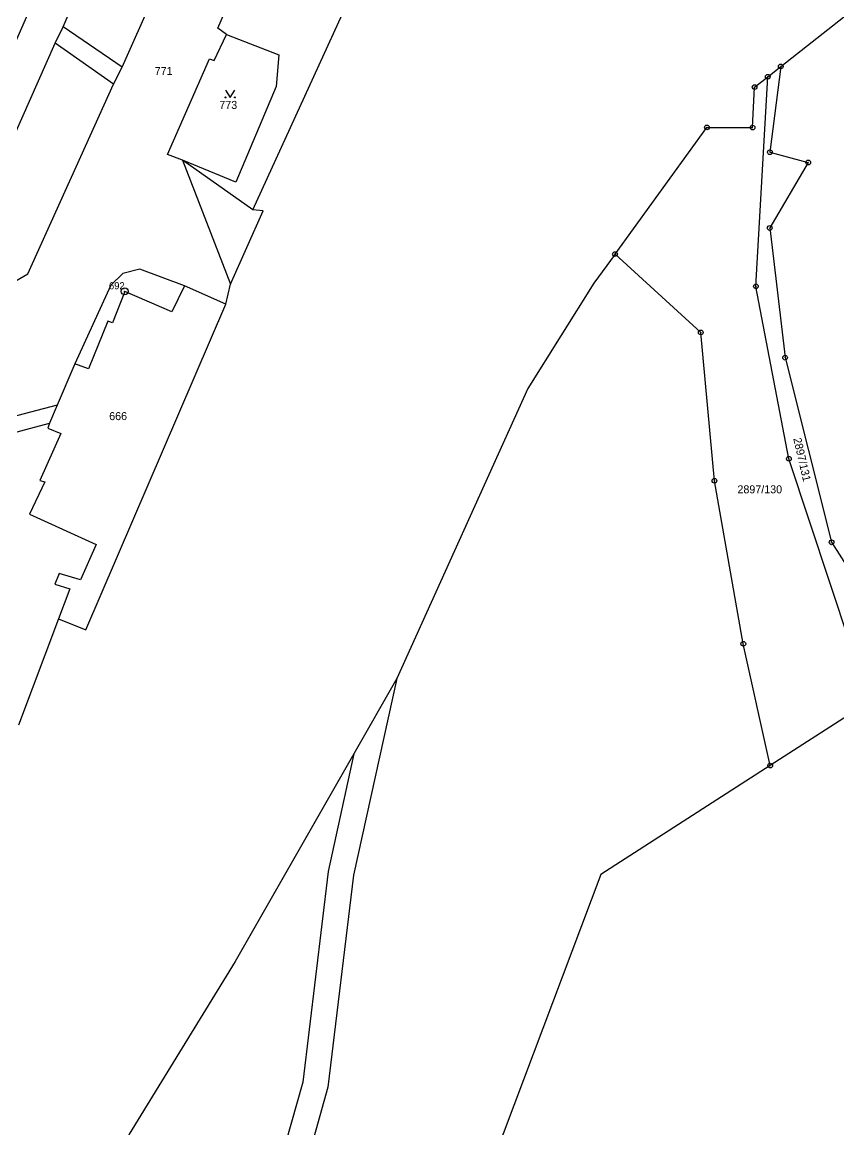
# Model space of a CAD drawing. Extents: x -784124 to -780570, y -980818 to -976926.
# Drawn here: x -781855.7 to -781682.3, y -980168.5 to -979933.2 of the extents above; entities that cross this region are included whole.
import ezdxf
from ezdxf.enums import TextEntityAlignment as Align

# ---------------------------------------------------------------- set-up
doc = ezdxf.new("R2010")
doc.units = 0
doc.header["$LTSCALE"] = 3.138375
doc.header["$MEASUREMENT"] = 0
for name, color, linetype in [('101', 1, 'CONTINUOUS'), ('1016', 1, 'CONTINUOUS'), ('105', 1, 'CONTINUOUS'), ('18', 1, 'CONTINUOUS'), ('21800', 1, 'CONTINUOUS'), ('21900', 1, 'CONTINUOUS'), ('21999', 1, 'CONTINUOUS'), ('314', 1, 'CONTINUOUS')]:
    doc.layers.add(name, color=color, linetype=linetype)

# ---------------------------------------------------------------- blocks, each defined once
blk = doc.blocks.new('3_14$2')
at = {"layer": '314', "color": 255, "linetype": 'Continuous'}
blk.add_lwpolyline([(-1, 1.5), (0, 0), (1, 1.5)], dxfattribs=at)
for centre in [(-1, 0), (1, 0)]:
    blk.add_circle(centre, 0.1, dxfattribs=at)
blk = doc.blocks.new('1_01$18')
at = {"layer": '101', "color": 3, "linetype": 'Continuous'}
for radius in [0.75, 0.03]:
    blk.add_circle((0, 0), radius, dxfattribs=at)
blk = doc.blocks.new('1_05$19')
at = {"layer": '105', "color": 3, "linetype": 'Continuous'}
for radius in [0.5, 0.0303]:
    blk.add_circle((0, 0), radius, dxfattribs=at)

msp = doc.modelspace()

# ---------------------------------------------------------------- linework, layer by layer
at = {"layer": '21800', "color": 255, "linetype": 'Continuous'}
for p, q in [((-781884.78, -980000.24), (-781834.67, -979886.54)), ((-781834.45, -979942.76), (-781819.97, -979910.33)), ((-781834.45, -979942.76), (-781846.96, -979934.21)), ((-781836.26, -979946.36), (-781848.66, -979937.7)), ((-781836.26, -979946.36), (-781834.45, -979942.76)), ((-781854.49, -979986.65), (-781836.26, -979946.36)), ((-781821.61, -979962.48), (-781811.47, -979988.88)), ((-781830.68, -979985.66), (-781834.29, -979986.56)), ((-781821.19, -979989.17), (-781830.68, -979985.66)), ((-781867.03, -979994.01), (-781854.49, -979986.65)), ((-781834.29, -979986.56), (-781836.88, -979989.05)), ((-781836.88, -979989.05), (-781844.47, -980005.74)), ((-781848.27, -980014.52), (-781883.58, -980023.89))]:
    msp.add_line(p, q, dxfattribs=at)
at = {"layer": '21900', "color": 3, "linetype": 'Continuous'}
for p, q in [((-781697.39, -979944.79), (-781694.64, -979942.62)), ((-781806.71, -979973.04), (-781821.61, -979962.48)), ((-781847.97, -980059.91), (-781856.44, -980082.49)), ((-781679.27, -980079.76), (-781696.86, -980091.08))]:
    msp.add_line(p, q, dxfattribs=at)
for points in [[(-781898.35, -980063.79), (-781900.7, -980062.83), (-781901, -980062.6), (-781903.8, -980061.41), (-781887.32, -980025.95), (-781871.56, -979989.32), (-781848.66, -979937.7), (-781846.96, -979934.21), (-781830.78, -979896.42), (-781827.28, -979888.46)], [(-781806.71, -979973.04), (-781784.64, -979924.72), (-781785.62, -979918.48), (-781788.33, -979910.62), (-781806.3, -979916.25)], [(-781812.26, -979935.85), (-781814.1, -979934.46), (-781806.3, -979916.25)], [(-781821.61, -979962.48), (-781824.79, -979961.32), (-781815.92, -979940.96), (-781814.91, -979941.38), (-781812.26, -979935.85)], [(-781812.26, -979935.85), (-781801.16, -979940.17), (-781801.78, -979946.9), (-781810.3, -979967.19), (-781821.61, -979962.48)], [(-781694.64, -979942.62), (-781696.95, -979960.82), (-781688.8, -979963.01), (-781696.96, -979976.92), (-781693.7, -980004.46), (-781683.84, -980043.68), (-781677.96, -980052.84), (-781674.3, -980066.76)], [(-781729.82, -979982.45), (-781710.31, -979955.55), (-781700.61, -979955.58), (-781700.18, -979946.99), (-781697.39, -979944.79)], [(-781674.3, -980066.76), (-781679.85, -980065.47), (-781692.91, -980025.93), (-781699.9, -979989.31), (-781697.39, -979944.79)], [(-781812.46, -979993.13), (-781811.47, -979988.88), (-781804.51, -979973.28), (-781806.71, -979973.04)], [(-781696.86, -980091.08), (-781702.58, -980065.23), (-781708.71, -980030.6), (-781711.61, -979999.11), (-781729.82, -979982.45)], [(-781812.46, -979993.13), (-781821.19, -979989.17), (-781823.91, -979994.71), (-781833.9, -979990.38), (-781836.51, -979997.08), (-781837.46, -979996.71), (-781841.59, -980006.82), (-781844.47, -980005.74), (-781848.27, -980014.52), (-781849.85, -980018.36)], [(-781847.97, -980059.91), (-781842.18, -980062.24), (-781812.46, -979993.13)], [(-781898.35, -980063.79), (-781883.87, -980031.53), (-781881.56, -980027.4), (-781879.3, -980026.21), (-781849.85, -980018.36)], [(-781849.85, -980018.36), (-781850.21, -980019.46), (-781847.45, -980020.57), (-781851.92, -980030.52), (-781850.87, -980030.83), (-781854.09, -980037.73), (-781839.97, -980044.15), (-781843.26, -980051.62), (-781847.8, -980050.27), (-781848.72, -980052.58), (-781845.52, -980053.56), (-781847.97, -980059.91)], [(-781776.1, -980072.59), (-781785.35, -980114.34), (-781790.79, -980159.4), (-781799.65, -980191.11), (-781810.17, -980211.82), (-781826.18, -980231.46), (-781837.07, -980242.91), (-781852.04, -980254.89), (-781880.69, -980270.43), (-781898.55, -980276.51), (-781917.76, -980280.62), (-781932.84, -980282.67), (-781950.13, -980283.97), (-781970.1, -980283.11)], [(-781785.25, -980088.59), (-781790.68, -980113.6), (-781796.12, -980158.33), (-781804.79, -980189.08), (-781814.77, -980208.81), (-781830.29, -980227.83), (-781840.72, -980238.81), (-781852.81, -980248.01)], [(-781696.86, -980091.08), (-781732.8, -980114.2), (-781772, -980218.4), (-781809.8, -980247.8), (-781871.34, -980329.76)]]:
    msp.add_lwpolyline(points, dxfattribs=at)
at = {"layer": '21999', "color": 3, "linetype": 'Continuous'}
for p, q in [((-781694.64, -979942.62), (-781677.99, -979929.5)), ((-781776.1, -980072.59), (-781785.25, -980088.59))]:
    msp.add_line(p, q, dxfattribs=at)
for points in [[(-781729.82, -979982.45), (-781734.31, -979988.63), (-781748.33, -980011.01), (-781776.1, -980072.59)], [(-781785.25, -980088.59), (-781810.47, -980132.69), (-781832.96, -980169.35), (-781846.27, -980201.24), (-781853.81, -980226.3), (-781855.4, -980235.23), (-781849.36, -980240.4), (-781852.81, -980248.01)]]:
    msp.add_lwpolyline(points, dxfattribs=at)

# ---------------------------------------------------------------- block references
at = {"layer": '101', "color": 0, "linetype": 'ByBlock'}
msp.add_blockref('1_01$18', (-781833.9, -979990.38), dxfattribs=at)
at = {"layer": '105', "color": 0, "linetype": 'ByBlock'}
for p in [(-781694.64, -979942.62), (-781697.39, -979944.79), (-781700.18, -979946.99), (-781710.31, -979955.55), (-781700.61, -979955.58), (-781696.95, -979960.82), (-781688.8, -979963.01), (-781696.96, -979976.92), (-781729.82, -979982.45), (-781699.9, -979989.31), (-781711.61, -979999.11), (-781693.7, -980004.46), (-781692.91, -980025.93), (-781708.71, -980030.6), (-781683.84, -980043.68), (-781702.58, -980065.23), (-781696.86, -980091.08)]:
    msp.add_blockref('1_05$19', p, dxfattribs=at)
at = {"layer": '314', "color": 0, "linetype": 'ByBlock'}
msp.add_blockref('3_14$2', (-781811.49, -979949.18), dxfattribs=at)

# ---------------------------------------------------------------- texts
at = {"layer": '1016', "color": 174, "linetype": 'Continuous'}
msp.add_text('692', height=1.5, dxfattribs=at).set_placement((-781833.9, -979990.38), align=Align.BOTTOM_RIGHT)
at = {"layer": '18', "color": 255, "linetype": 'Continuous'}
for s, p in [('771', (-781827.53, -979944.93)), ('2897/130', (-781703.83, -980033.78))]:
    msp.add_text(s, height=1.7, dxfattribs=at).set_placement(p, align=Align.BOTTOM_LEFT)
for s, p in [('773', (-781811.92, -979952.14)), ('666', (-781835.3, -980018.23))]:
    msp.add_text(s, height=1.7, dxfattribs=at).set_placement(p, align=Align.BOTTOM_CENTER)
msp.add_text('2897/131', height=1.7, rotation=283, dxfattribs=at).set_placement((-781692.48, -980021.77), align=Align.BOTTOM_LEFT)

doc.saveas('drawing.dxf')
